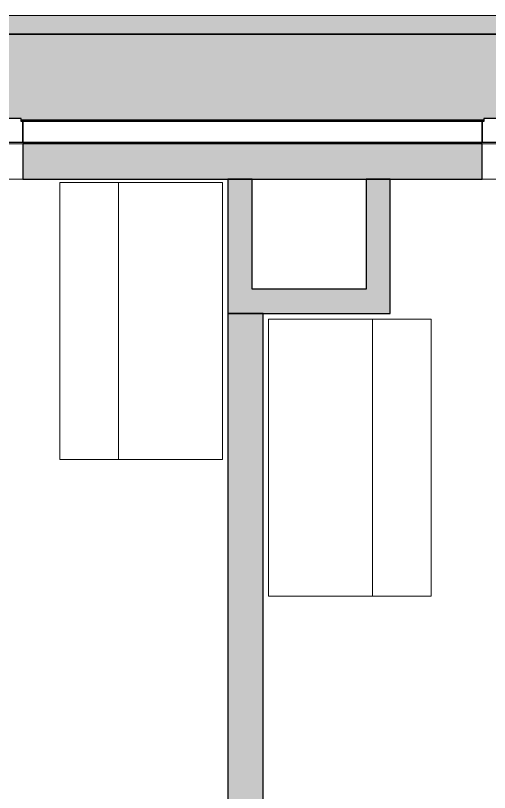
# Model space of a CAD drawing. Header units: millimetres. Extents: x 155927 to 295199, y -4084 to 97293.
# Drawn here: x 224616 to 225986, y 32474 to 34719 of the extents above; entities that cross this region are included whole.
import ezdxf

# ---------------------------------------------------------------- set-up
doc = ezdxf.new("R2010")
doc.units = ezdxf.units.MM
doc.header["$MEASUREMENT"] = 0
for name, color, linetype, lineweight in [('A-GLAZ', 7, 'CONTINUOUS', 9), ('A-GLAZ-CWMG', 7, 'CONTINUOUS', 9), ('A-WALL', 7, 'CONTINUOUS', 9), ('A-WALL-PATT', 7, 'CONTINUOUS', 9), ('I-FURN', 8, 'CONTINUOUS', 9), ('I-WALL', 7, 'CONTINUOUS', 9)]:
    doc.layers.add(name, color=color, linetype=linetype, lineweight=lineweight)

msp = doc.modelspace()

# ---------------------------------------------------------------- hatches: boundary and pattern name
at = {"layer": 'A-GLAZ'}
msp.add_hatch(color=256, dxfattribs=at).paths.add_polyline_path([(229688.5, 34417), (229692.8, 34417), (229692.8, 34718.6), (220908.8, 34718.6), (220908.8, 34417), (220913.2, 34417), (220913.2, 34421.6), (222104.5, 34421.6), (222104.5, 34417), (223441.2, 34417), (223441.2, 34421.6), (224632.5, 34421.6), (224632.5, 34417), (225969.2, 34417), (225969.2, 34421.6), (227160.5, 34421.6), (227160.5, 34417), (228497.2, 34417), (228497.2, 34421.6), (229688.5, 34421.6)], flags=0)
h = msp.add_hatch(color=256, dxfattribs=at)
h.paths.add_polyline_path([(229692.8, 34414.8), (229692.8, 34417), (229688.5, 34417), (229688.5, 34414.8)], flags=0)
h.paths.add_polyline_path([(228497.2, 34414.8), (228497.2, 34417), (227160.5, 34417), (227160.5, 34414.8), (228492.2, 34414.8)], flags=0)
h.paths.add_polyline_path([(225964.2, 34414.8), (225969.2, 34414.8), (225969.2, 34417), (224632.5, 34417), (224632.5, 34414.8), (225575.4, 34414.8)], flags=0)
h.paths.add_polyline_path([(223436.2, 34414.8), (223441.2, 34414.8), (223441.2, 34417), (222104.5, 34417), (222104.5, 34414.8), (223174, 34414.8)], flags=0)
h.paths.add_polyline_path([(220908.8, 34414.8), (220913.2, 34414.8), (220913.2, 34417), (220908.8, 34417)], flags=0)
at = {"layer": 'A-WALL-PATT'}
for points in [[(225964.8, 34245.6), (225964.8, 34347.6), (224636.8, 34347.6), (224636.8, 34245.6), (225575.4, 34245.6)], [(225299.9, 33927.9), (225299.9, 34245.6), (225229.9, 34245.6), (225229.9, 33927.9)], [(225698.9, 33857.9), (225698.9, 34245.6), (225628.9, 34245.6), (225628.9, 33857.9)], [(225628.9, 33857.9), (225628.9, 33927.9), (225229.9, 33927.9), (225229.9, 33857.9)], [(225229.9, 29907.6), (225331.9, 29907.6), (225331.9, 33857.9), (225229.9, 33857.9), (225229.9, 30111.4)]]:
    msp.add_hatch(color=256, dxfattribs=at).paths.add_polyline_path(points, flags=0)

# ---------------------------------------------------------------- linework, layer by layer
at = {"layer": 'A-GLAZ'}
for p, q in [((229692.8, 34718.6), (220908.8, 34718.6)), ((225969.2, 34417), (224632.5, 34417)), ((225969.2, 34414.8), (224632.5, 34414.8))]:
    msp.add_line(p, q, dxfattribs=at)
at = {"layer": 'A-GLAZ', "lineweight": 30}
for p, q in [((224632.5, 34421.6), (224571.6, 34421.6)), ((224632.5, 34412.6), (224632.5, 34421.6)), ((224636.8, 34412.6), (224632.5, 34412.6)), ((225964.8, 34412.6), (224636.8, 34412.6)), ((224636.8, 34412.6), (224636.8, 34352.8)), ((224636.8, 34352.8), (224636.8, 34412.6)), ((225964.8, 34352.8), (225964.8, 34412.6)), ((225969.2, 34412.6), (225964.8, 34412.6)), ((225964.8, 34412.6), (225964.8, 34352.8)), ((226030, 34421.6), (225969.2, 34421.6)), ((225969.2, 34421.6), (225969.2, 34412.6)), ((224577.6, 34352.8), (224636.8, 34352.8)), ((224636.8, 34352.8), (225964.8, 34352.8)), ((225964.8, 34352.8), (226024, 34352.8))]:
    msp.add_line(p, q, dxfattribs=at)
at = {"layer": 'A-GLAZ-CWMG'}
for p, q in [((224558.8, 34665.6), (225229.9, 34665.6)), ((225229.9, 34663.6), (224558.8, 34663.6)), ((225229.9, 34665.6), (226050.8, 34665.6)), ((226050.8, 34663.6), (225229.9, 34663.6))]:
    msp.add_line(p, q, dxfattribs=at)
at = {"layer": 'A-WALL'}
for p, q in [((224636.8, 34347.6), (223436.8, 34347.6)), ((227164.8, 34347.6), (225964.8, 34347.6))]:
    msp.add_line(p, q, dxfattribs=at)
at = {"layer": 'I-FURN'}
for p, q in [((224913.7, 34236.2), (224743.7, 34236.2)), ((224743.7, 34236.2), (224743.7, 33436.2)), ((225213.7, 34236.2), (224913.7, 34236.2)), ((224913.7, 34236.2), (224913.7, 33436.2)), ((225213.7, 33436.2), (225213.7, 34236.2)), ((225347.3, 33841.2), (225347.3, 33041.2)), ((225647.3, 33841.2), (225347.3, 33841.2)), ((225647.3, 33041.2), (225647.3, 33841.2)), ((225817.3, 33841.2), (225647.3, 33841.2)), ((225817.3, 33041.2), (225817.3, 33841.2)), ((224743.7, 33436.2), (224913.7, 33436.2)), ((224913.7, 33436.2), (225213.7, 33436.2)), ((225347.3, 33041.2), (225647.3, 33041.2)), ((225647.3, 33041.2), (225817.3, 33041.2))]:
    msp.add_line(p, q, dxfattribs=at)
at = {"layer": 'I-WALL'}
for p, q in [((223436.8, 34347.6), (224636.8, 34347.6)), ((224636.8, 34245.6), (223436.8, 34245.6)), ((227164.8, 34245.6), (225964.8, 34245.6))]:
    msp.add_line(p, q, dxfattribs=at)
at = {"layer": 'I-WALL', "lineweight": 30}
for p, q in [((225964.8, 34347.6), (224636.8, 34347.6)), ((224636.8, 34347.6), (224636.8, 34245.6)), ((225964.8, 34245.6), (225964.8, 34347.6)), ((224636.8, 34245.6), (225964.8, 34245.6)), ((225229.9, 34245.6), (225229.9, 33927.9)), ((225299.9, 34245.6), (225229.9, 34245.6)), ((225299.9, 33927.9), (225299.9, 34245.6)), ((225628.9, 34245.6), (225628.9, 33927.9)), ((225698.9, 34245.6), (225628.9, 34245.6)), ((225698.9, 33857.9), (225698.9, 34245.6)), ((225229.9, 33927.9), (225229.9, 33857.9)), ((225628.9, 33927.9), (225299.9, 33927.9)), ((225331.9, 33857.9), (225229.9, 33857.9)), ((225229.9, 33857.9), (225229.9, 29907.6)), ((225229.9, 33857.9), (225628.9, 33857.9)), ((225331.9, 29907.6), (225331.9, 33857.9)), ((225628.9, 33857.9), (225698.9, 33857.9))]:
    msp.add_line(p, q, dxfattribs=at)

doc.saveas('drawing.dxf')
